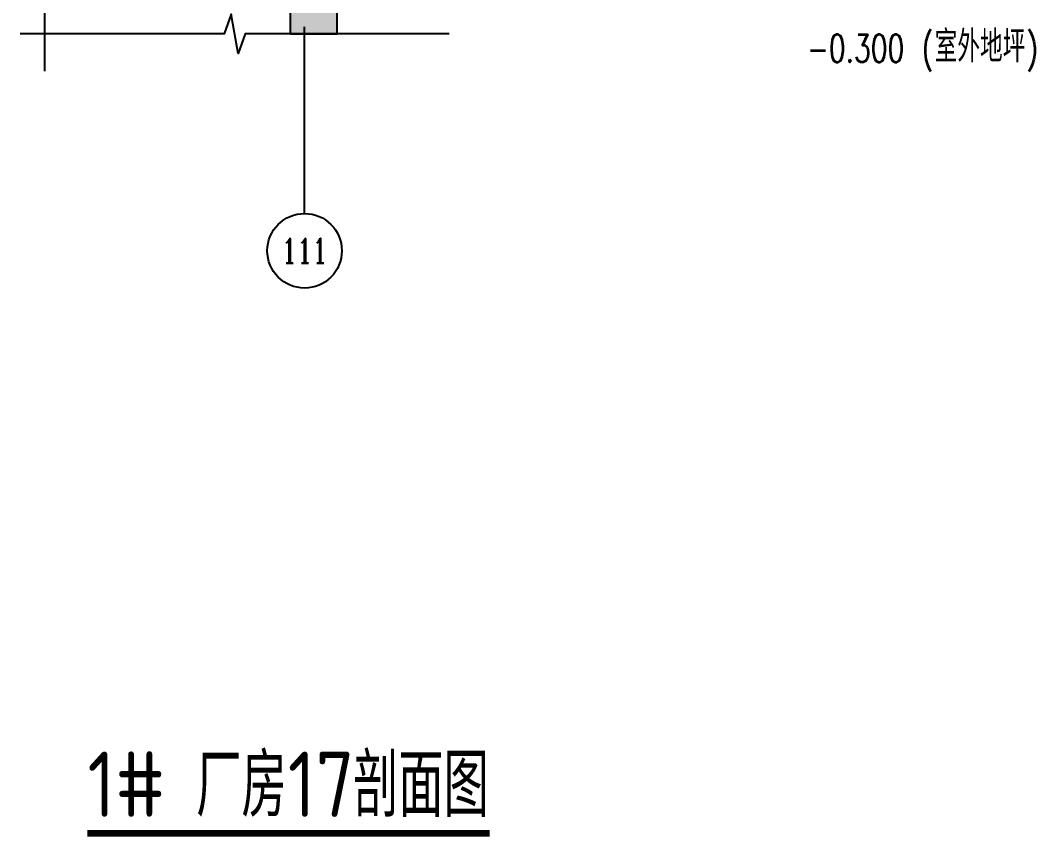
# Model space of a CAD drawing. Extents: x -1899985 to -450366, y 556196 to 2151267.
# Drawn here: x -1529107 to -1518221, y 558897 to 567652 of the extents above; entities that cross this region are included whole.
import ezdxf
from ezdxf.enums import TextEntityAlignment as Align

# ---------------------------------------------------------------- set-up
doc = ezdxf.new("R2010")
doc.units = 0
doc.header["$LTSCALE"] = 1000
doc.header["$MEASUREMENT"] = 0
doc.linetypes.add('DOTE', pattern=[2.42, 2, -0.2, 0.02, -0.2])
for name, color, linetype in [('A-AXIS-D', 1, 'Continuous'), ('A-AXIS-DOTE', 14, 'DOTE'), ('AS-COLN', 6, 'Continuous'), ('DIM_SYMB', 3, 'Continuous'), ('PUB_HATCH', 8, 'Continuous'), ('PUB_TEXT', 7, 'Continuous')]:
    doc.layers.add(name, color=color, linetype=linetype)
doc.styles.add('_TCH_AXIS', font='COMPLEX', dxfattribs={"bigfont": 'GBCBIG'})
doc.styles.add('_TCH_DIM', font='SIMPLEX', dxfattribs={"bigfont": 'GBCBIG'})
doc.styles.get("Standard").update_dxf_attribs({"font": 'gbenor.shx', "bigfont": 'gbcbig.shx'})

msp = doc.modelspace()

# ---------------------------------------------------------------- hatches: boundary and pattern name
at = {"layer": 'PUB_HATCH'}
msp.add_hatch(color=256, dxfattribs=at).paths.add_polyline_path([(-1525706.6, 567507.5), (-1525706.6, 567857.5), (-1526206.6, 567857.5), (-1526206.6, 567507.5)])

# ---------------------------------------------------------------- linework, layer by layer
at = {"layer": 'A-AXIS-D'}
msp.add_circle((-1526056.6, 565180.6), 400, dxfattribs=at)
at = {"layer": 'A-AXIS-DOTE'}
msp.add_line((-1526056.6, 565580.6), (-1526056.6, 585146), dxfattribs=at)
at = {"layer": 'AS-COLN'}
for p, q in [((-1526206.6, 567507.5), (-1526206.6, 567857.5)), ((-1525706.6, 567507.5), (-1525706.6, 567857.5)), ((-1526206.6, 567507.5), (-1525706.6, 567507.5))]:
    msp.add_line(p, q, dxfattribs=at)
at = {"layer": 'DIM_SYMB'}
for points in [[(-1528847, 584475.8), (-1528847, 575904), (-1528637, 575827.6), (-1529057, 575753.5), (-1528847, 575679), (-1528847, 567107.3)], [(-1524504.8, 567507.5), (-1526693.6, 567507.5), (-1526770, 567297.5), (-1526844.1, 567717.5), (-1526918.6, 567507.5), (-1529107.4, 567507.5)]]:
    msp.add_lwpolyline(points, dxfattribs=at)
at = {"layer": 'DIM_SYMB', "const_width": 70}
msp.add_lwpolyline([(-1528386.2, 558932.5), (-1524071, 558932.5)], dxfattribs=at)

# ---------------------------------------------------------------- texts
at = {"layer": 'PUB_TEXT', "style": '_TCH_DIM', "width": 0.705882}
for s, p in [('(', (-1519434, 567202.5)), (')', (-1518311, 567202.5)), ('-0.300', (-1520664, 567202.5))]:
    msp.add_text(s, height=297.5, dxfattribs=at).set_placement(p)
at = {"layer": 'PUB_TEXT', "style": '_TCH_DIM'}
msp.add_text('室外地坪', height=337.59, dxfattribs=at).set_placement((-1519294, 567202.5))
at = {"layer": 'PUB_TEXT', "style": '_TCH_AXIS'}
msp.add_text('111', height=265.5, dxfattribs=at).set_placement((-1526303.2, 565047.9), (-1525810.1, 565047.9), align=Align.FIT)
at = {"layer": 'PUB_TEXT'}
for s, height, p in [('1#', 700, (-1528386.2, 559109.7)), ('厂房', 675.18, (-1527219.5, 559109.7)), ('17', 700, (-1526236.6, 559109.7)), ('剖面图', 675.18, (-1525536.6, 559109.7))]:
    msp.add_text(s, height=height, dxfattribs=at).set_placement(p)

doc.saveas('drawing.dxf')
